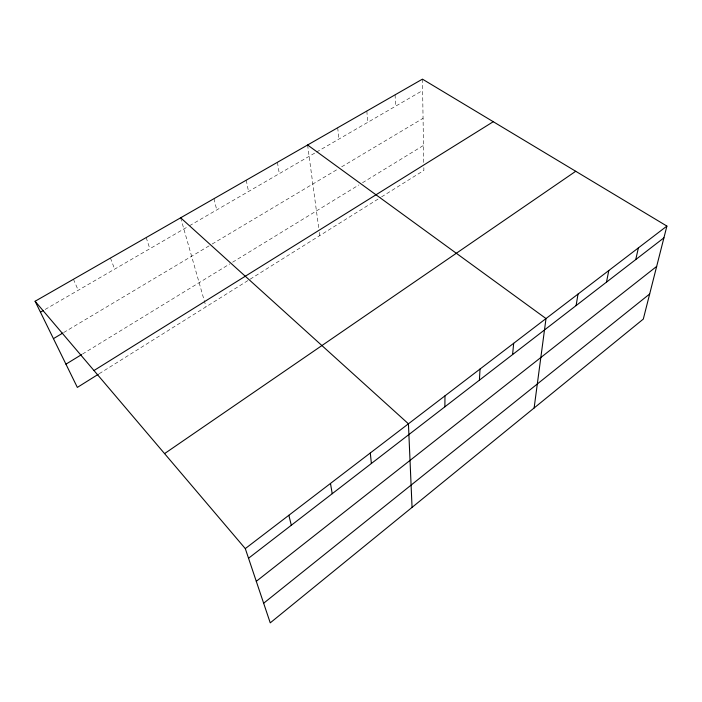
<?xml version="1.0" encoding="UTF-8"?>
<svg xmlns="http://www.w3.org/2000/svg" width="702" height="702" viewBox="0 0 702 702"><rect width="100%" height="100%" fill="white"/><g stroke="black" fill="none" stroke-linecap="round" stroke-linejoin="round"><path stroke-width="0.53" stroke-dasharray="3.51 2.63" d="M99.219 373.71L249.254 279.747M250.158 279.185L380.651 197.455M381.563 196.885L423.885 170.384L423.832 167.129M82.511 354.036L229.835 263.908M232.625 262.197L358.889 184.951M362.513 182.731L423.49 145.428M63.68 332.537L211.241 244.577M212.171 244.024L337.021 169.594M341.672 166.822L423.069 118.313M45.174 309.433L188.548 226.281M189.487 225.737L315.628 152.58M316.558 152.036L422.63 90.514M73.456 279.256L78.212 290.268M110.451 258.046L114.654 269.138M146.165 237.566L149.851 248.727M180.66 217.787L206.011 306.827M213.996 198.675L216.725 209.933M246.227 180.195L248.534 191.488M277.413 162.311L279.308 173.64M307.599 144.998L318.734 228.089M319.305 232.388L319.743 235.6M337.706 127.738L338.864 139.101M366.856 111.021L367.664 122.394M395.086 94.831L395.577 106.204M422.446 79.142L423.762 162.785"/><path stroke-width="1.05" d="M444.875 406.8L444.971 395.858M479.413 380.159L480.019 369.041M512.592 354.563L513.671 343.296M534.125 407.985L546.007 318.559L307.599 144.998M576.096 305.589L578.027 294.068M606.484 282.143L608.801 270.524M635.74 259.582L638.399 247.876M666.9 226.079L643.304 319.085L270.244 622.858L245.296 548.604L35.1 301.255L422.446 79.142L666.9 226.079L245.296 548.604M263.654 603.229L649.675 293.971M256.291 581.326L656.668 266.409M248.534 558.248L663.916 237.846M164.566 453.606L575.728 171.279M98.306 374.28L77.343 387.407L35.1 301.255M93.971 370.533L493.269 121.709M65.944 364.171L81.59 354.598M53.431 338.645L62.75 333.09M40.453 312.171L43.287 310.53M180.66 217.787L408.432 423.806L412.056 507.379M288.855 515.286L291.312 525.254M330.484 483.441L332.221 493.699M370.305 452.974L371.376 463.495"/></g></svg>
